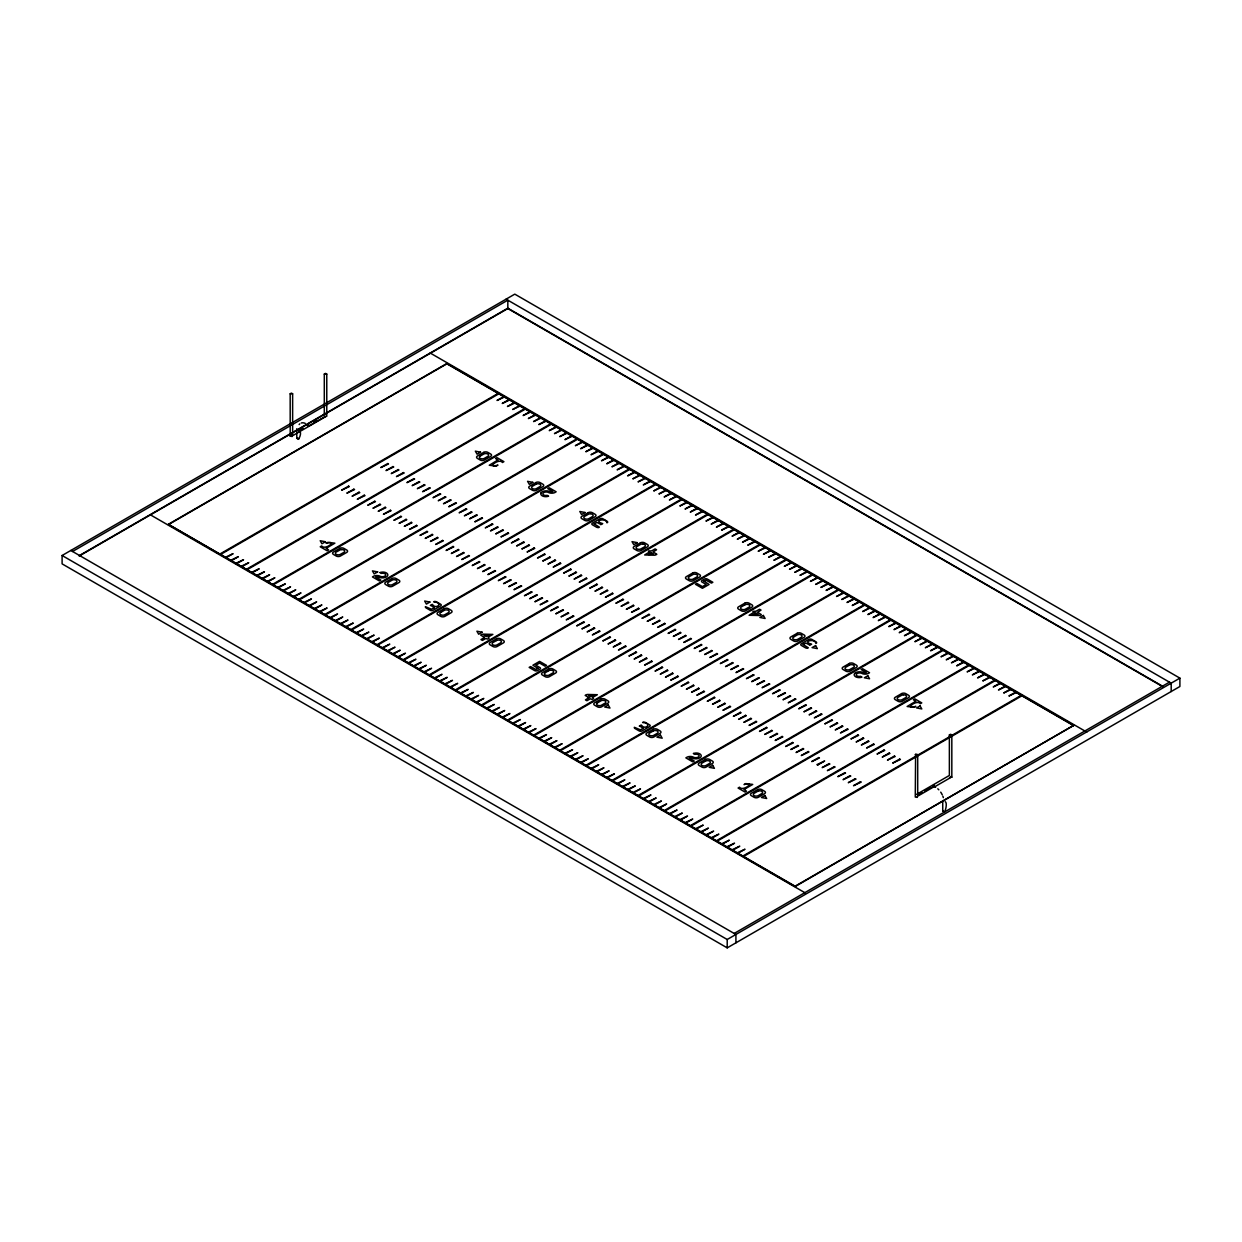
<?xml version="1.0" encoding="UTF-8"?>
<svg xmlns="http://www.w3.org/2000/svg" width="1242" height="1242" viewBox="0 0 1242 1242"><rect width="100%" height="100%" fill="white"/><g stroke="black" fill="none" stroke-linecap="round" stroke-linejoin="round"><path stroke-width="1.5" d="M291.73 435.321L292.274 436.501L290.209 436.19L290.178 393.792L291.404 393.077L292.631 393.792L292.631 434.281M292.631 393.792L290.178 393.792M290.178 436.004L291.404 435.29M299.26 430.695C302.955 432.527 297.381 443.239 297.412 437.774M324.302 414.58L324.302 374.075L325.528 373.376L326.77 374.075L326.77 416.303L324.473 416.66M326.77 374.075L324.302 374.075M933.751 786.869L917.341 796.386L917.341 797.38L915.276 797.069L915.602 754.158L917.698 754.655L917.698 795.159M917.698 754.655L915.23 754.655M916.472 794.461L949.369 775.458L949.369 734.953L950.596 734.255L951.822 734.953L951.822 777.182L949.525 777.539M951.822 734.953L949.369 734.953M945.209 801.664C948.096 802.875 944.215 816.91 943.361 810.7M540.953 493.074L540.829 493.447A4.984 2.872 0 0 0 543.158 496.241A4.984 2.872 0 0 0 548.56 496.163L547.132 495.341A3.058 1.77 0 0 1 543.685 494.984A2.872 1.661 0 0 1 543.685 492.639A3.478 2.003 0 0 1 548.126 492.298A4.968 2.872 0 0 0 554.708 492.639L556.152 491.801L549.197 487.78L547.738 488.618L552.861 491.63L551.681 492.049A2.748 1.584 0 0 1 550.144 491.723A5.698 3.291 0 0 0 542.226 491.801A4.984 2.872 0 0 0 540.938 493.043M309.087 425.509L307.628 425.897L308.466 424.143M62.1 555.5L514.793 294.137L1179.9 678.132L1179.9 686.5L727.207 947.863L62.1 563.868L62.1 555.5L727.207 939.495L1179.9 678.132M72.548 551.479L507.823 300.16L507.823 308.544L1162.791 686.686M79.146 555.702L507.823 308.202L1162.729 686.314M79.271 555.966L507.823 308.544M324.659 414.797L325.528 414.285M298.406 430.958L303.001 428.304M313.931 421.985L317.005 420.215M308.466 426.146L324.659 416.8M292.631 435.709L325.528 416.722M168.307 524.326L446.887 363.487L1073.693 725.375L795.113 886.555L168.307 524.326L795.113 886.214L1073.693 725.375M168.307 524.667L446.887 363.828L1073.693 725.716M219.818 554.072L498.399 393.233M220.548 554.491L499.129 393.652M225.407 557.27L233.092 553.668L226.122 557.689M503.988 396.446L497.017 400.467L504.702 396.866M230.624 560.297L238.309 556.695L231.354 560.716M509.204 399.458L502.234 403.479L509.934 399.877M235.856 563.309L243.541 559.707L236.57 563.728M514.436 402.47L507.466 406.491L515.151 402.889M241.072 566.321L248.757 562.719L241.802 566.74M519.653 405.482L512.682 409.503L520.382 405.901M246.289 569.364L524.869 408.525M247.018 569.783L525.599 408.944M251.521 572.36L259.205 568.758L252.25 572.779M530.101 411.521L523.13 415.542L530.831 411.94M256.737 575.372L264.437 571.77L257.467 575.791M535.318 414.533L528.362 418.554L536.047 414.952M261.969 578.384L269.654 574.782L262.699 578.803M424.329 484.644L417.359 488.665L425.059 485.063L424.252 484.597M540.549 417.545L533.579 421.566L541.264 417.964M267.185 581.396L274.886 577.794L267.915 581.815M545.766 420.572L538.811 424.593L546.496 420.991M272.417 584.439L550.998 423.6M273.131 584.858L551.712 424.019M277.634 587.435L285.334 583.833L278.363 587.854M556.214 426.596L549.259 430.617L556.944 427.015M282.865 590.447L290.55 586.845L283.58 590.866M561.446 429.608L554.475 433.629L562.16 430.027M288.082 593.459L295.767 589.857L288.812 593.878M566.663 432.635L559.692 436.656L567.392 433.054M293.314 596.486L300.999 592.884L294.028 596.905M571.879 435.647L564.924 439.668L572.609 436.066M298.53 599.513L577.111 438.674M299.26 599.933L577.841 439.094M303.747 602.51L311.447 598.908L304.476 602.929M582.327 441.671L575.372 445.692L583.057 442.09M308.979 605.522L316.663 601.92L309.708 605.941M587.559 444.698L580.588 448.719L588.289 445.117M314.195 608.549L321.895 604.947L314.925 608.968M592.776 447.71L585.82 451.731L593.505 448.129M319.427 611.561L327.112 607.959L320.141 611.98M598.007 450.722L591.037 454.743L598.722 451.141M324.643 614.588L603.224 453.749M325.373 615.007L603.954 454.168M329.875 617.585L337.56 613.983L330.589 618.004M608.456 456.761L601.485 460.782L609.17 457.18M335.092 620.612L342.776 617.01L335.821 621.031M613.672 459.773L606.701 463.794L614.402 460.192M340.324 623.624L348.008 620.022L341.038 624.043M618.889 462.785L611.933 466.806L619.618 463.204M345.54 626.636L353.225 623.034L346.27 627.055M624.121 465.797L617.15 469.818L624.85 466.216M350.756 629.663L629.337 468.839M351.486 630.082L630.067 469.259M355.988 632.675L363.673 629.073L356.718 633.094M634.569 471.836L627.598 475.857L635.299 472.255M361.205 635.687L368.905 632.085L361.934 636.106M639.785 474.848L632.83 478.869L640.515 475.267M366.437 638.698L374.121 635.097L367.166 639.118M645.017 477.86L638.046 481.88L645.731 478.279M371.653 641.71L379.353 638.109L372.383 642.13M650.234 480.887L643.278 484.908L650.963 481.306M376.885 644.753L655.466 483.914M377.599 645.172L656.18 484.333M382.101 647.75L389.786 644.148L382.831 648.169M660.682 486.911L653.711 490.932L661.412 487.33M387.333 650.761L395.018 647.16L388.047 651.181M665.914 489.922L658.943 493.943L666.628 490.342M392.55 653.773L400.235 650.171L393.279 654.192M671.13 492.95L664.159 496.971L671.86 493.369M397.766 656.801L405.466 653.199L398.496 657.22M676.347 495.962L669.391 499.983L677.076 496.381M402.998 659.828L681.579 498.989M403.728 660.247L682.308 499.408M408.214 662.824L415.915 659.223L408.944 663.244M686.795 501.985L679.84 506.006L687.525 502.405M413.446 665.836L421.131 662.234L414.176 666.255M692.027 505.013L685.056 509.034L692.741 505.416M418.663 668.864L426.363 665.262L419.392 669.283M697.243 508.025L690.288 512.046L697.973 508.444M423.895 671.875L431.579 668.274L424.609 672.295M702.475 511.036L695.504 515.057L703.189 511.456M429.111 674.903L707.692 514.064M429.841 675.322L708.421 514.483M434.343 677.899L442.028 674.297L435.057 678.318M712.924 517.076L705.953 521.081L713.638 517.479M439.559 680.927L447.244 677.325L440.289 681.346M718.14 520.087L711.169 524.108L718.87 520.507M444.791 683.938L452.476 680.337L445.505 684.358M723.356 523.099L716.401 527.12L724.086 523.519M450.008 686.95L457.693 683.348L450.737 687.369M728.588 526.111L721.618 530.132L729.318 526.53M455.224 689.978L733.805 529.154M455.954 690.397L734.534 529.573M460.456 692.989L468.141 689.388L461.186 693.409M739.037 532.15L732.066 536.171L739.766 532.57M465.672 696.001L473.373 692.399L466.402 696.42M744.253 535.162L737.298 539.183L744.983 535.581M470.904 699.013L478.589 695.411L471.634 699.432M749.485 538.174L742.514 542.195L750.199 538.593M476.121 702.025L483.821 698.423L476.85 702.444M754.701 541.186L747.746 545.207L755.431 541.605M481.353 705.068L759.933 544.229M482.067 705.487L760.647 544.648M486.569 708.064L494.254 704.462L487.299 708.483M765.15 547.225L758.179 551.246L765.879 547.644M491.801 711.076L499.486 707.474L492.515 711.495M770.366 550.237L763.411 554.258L771.096 550.656M497.017 714.088L504.702 710.486L497.747 714.507M775.598 553.249L768.627 557.27L776.328 553.668M502.234 717.115L509.934 713.513L502.963 717.534M780.814 556.276L773.859 560.297L781.544 556.695M507.466 720.143L786.046 559.304M508.195 720.562L786.776 559.723M512.682 723.139L520.382 719.537L513.412 723.558M791.263 562.3L784.307 566.321L791.992 562.719M517.914 726.151L525.599 722.549L518.644 726.57M796.495 565.312L789.524 569.333L797.209 565.731M523.13 729.178L530.831 725.576L523.86 729.597M801.711 568.339L794.756 572.36L802.441 568.758M528.362 732.19L536.047 728.588L529.076 732.609M806.943 571.351L799.972 575.372L807.657 571.77M533.579 735.217L812.159 574.378M534.308 735.637L812.889 574.798M538.811 738.214L546.496 734.612L539.525 738.633M817.391 577.375L810.421 581.396L818.105 577.794M544.027 741.241L551.712 737.624L544.757 741.645M822.608 580.402L815.637 584.423L823.337 580.821M549.259 744.253L556.944 740.651L549.973 744.672M827.824 583.414L820.869 587.435L828.554 583.833M554.475 747.265L562.16 743.663L555.205 747.684M833.056 586.426L826.085 590.447L833.786 586.845M559.692 750.292L838.272 589.469M560.421 750.711L839.002 589.872M564.924 753.304L572.609 749.687L565.653 753.708M843.504 592.465L836.534 596.486L844.234 592.884M570.14 756.316L577.841 752.714L570.87 756.735M848.721 595.477L841.766 599.498L849.45 595.896M575.372 759.328L583.057 755.726L576.086 759.747M853.953 598.489L846.982 602.51L854.667 598.908M580.588 762.34L588.289 758.738L581.318 762.759M859.169 601.501L852.214 605.522L859.899 601.92M585.82 765.383L864.401 604.543M586.534 765.802L865.115 604.963M591.037 768.379L598.722 764.777L591.766 768.798M869.617 607.54L862.647 611.561L870.347 607.959M596.269 771.391L603.954 767.789L596.983 771.81M874.834 610.552L867.879 614.573L875.563 610.971M601.485 774.403L609.17 770.801L602.215 774.822M880.066 613.564L873.095 617.585L880.795 613.983M606.701 777.414L614.402 773.813L607.431 777.834M885.282 616.591L878.327 620.612L886.012 617.01M611.933 780.457L890.514 619.618M612.663 780.876L891.244 620.037M617.15 783.454L624.85 779.852L617.879 783.873M895.73 622.615L888.775 626.636L896.46 623.034M622.382 786.465L630.067 782.864L623.111 786.885M900.962 625.626L893.992 629.647L901.676 626.046M627.598 789.477L635.299 785.875L628.328 789.896M906.179 628.654L899.224 632.675L906.908 629.073M632.83 792.505L640.515 788.903L633.544 792.924M911.411 631.666L904.44 635.687L912.125 632.085M638.046 795.532L916.627 634.693M638.776 795.951L917.357 635.112M643.278 798.528L650.963 794.927L643.993 798.948M921.859 637.689L914.888 641.71L922.573 638.109M648.495 801.54L656.18 797.938L649.224 801.959M927.075 640.717L920.105 644.738L927.805 641.136M653.711 804.568L661.412 800.966L654.441 804.987M932.292 643.729L925.337 647.75L933.021 644.148M658.943 807.579L666.628 803.978L659.673 807.999M937.524 646.74L930.553 650.761L938.253 647.16M664.159 810.607L942.74 649.768M664.889 811.026L943.47 650.187M669.391 813.603L677.076 810.001L670.121 814.022M947.972 652.78L941.001 656.801L948.686 653.199M674.608 816.631L682.308 813.029L675.337 817.05M953.188 655.792L946.233 659.812L953.918 656.211M679.84 819.642L687.525 816.041L680.554 820.062M958.42 658.803L951.45 662.824L959.134 659.223M685.056 822.654L692.741 819.052L685.786 823.073M963.637 661.815L956.666 665.836L964.366 662.234M690.288 825.697L968.869 664.858M691.002 826.101L969.583 665.277M695.504 828.693L703.189 825.092L696.234 829.113M974.085 667.854L967.114 671.875L974.815 668.274M700.736 831.705L708.421 828.103L701.451 832.124M979.301 670.866L972.346 674.887L980.031 671.285M817.671 765.025L824.641 761.004L816.941 764.606L817.748 765.072M705.953 834.717L713.638 831.115L706.682 835.136M984.533 673.878L977.563 677.899L985.263 674.297M711.169 837.729L718.87 834.127L711.899 838.148M989.75 676.906L982.795 680.927L990.479 677.325M716.401 840.772L994.982 679.933M717.131 841.191L995.711 680.352M721.618 843.768L729.318 840.166L722.347 844.187M1000.198 682.929L993.243 686.95L1000.928 683.348M726.849 846.78L734.534 843.178L727.564 847.199M1005.43 685.941L998.459 689.962L1006.144 686.36M732.066 849.792L739.766 846.19L732.796 850.211M1010.646 688.968L1003.691 692.989L1011.376 689.388M737.298 852.819L744.983 849.217L738.012 853.238M1015.878 691.98L1008.908 696.001L1016.593 692.399M742.871 856.048L1021.452 695.225M743.601 856.468L1022.182 695.644M918.878 794.492L921.937 792.722M924.995 790.952L931.127 787.412M934.76 786.729L950.596 777.601M734.177 933.456L1169.452 682.153M480.266 456.047L483.775 454.029A2.903 1.677 0 0 1 485.42 453.563L486.165 453.563A2.903 1.677 0 0 1 487.811 454.029A2.903 1.677 0 0 1 487.827 456.357L484.318 458.376A2.903 1.677 0 0 1 482.672 458.841L481.927 458.841A2.903 1.677 0 0 1 479.552 457.724A2.903 1.677 0 0 1 480.204 456.016M440.77 612.368L444.279 610.365A2.903 1.677 0 0 1 445.925 609.9L446.67 609.9A2.903 1.677 0 0 1 448.315 610.35A2.903 1.677 0 0 1 448.331 612.694L444.822 614.697A2.903 1.677 0 0 1 443.177 615.163L442.431 615.163A2.903 1.677 0 0 1 440.056 614.06A2.903 1.677 0 0 1 440.708 612.337M689.201 576.661L692.71 574.658A2.903 1.677 0 0 1 694.294 574.161L695.101 574.192A2.903 1.677 0 0 1 697.414 575.263A2.903 1.677 0 0 1 696.762 576.987L693.253 579.005A2.903 1.677 0 0 1 691.608 579.455L690.862 579.471A2.903 1.677 0 0 1 688.487 578.353A2.903 1.677 0 0 1 689.139 576.63M545.238 672.683L548.747 670.68M744.936 604.807L741.427 606.826A2.903 1.677 0 0 0 741.443 609.17A2.903 1.677 0 0 0 743.089 609.62L743.849 609.62A2.903 1.677 0 0 0 745.495 609.154L749.004 607.152A2.903 1.677 0 0 0 749.656 605.428A2.903 1.677 0 0 0 747.28 604.326L746.582 604.357A2.903 1.677 0 0 0 744.889 604.776M597.464 702.848L600.973 700.83A2.903 1.677 0 0 1 602.572 700.333L603.364 700.364A2.903 1.677 0 0 1 605.692 701.435A2.903 1.677 0 0 1 605.04 703.158L601.532 705.177A2.903 1.677 0 0 1 599.886 705.642L599.141 705.642A2.903 1.677 0 0 1 596.765 704.524A2.903 1.677 0 0 1 597.418 702.817M793.669 636.975L797.178 634.972A2.903 1.677 0 0 1 798.761 634.476M757.682 791.294L754.173 793.312A2.903 1.677 0 0 0 754.189 795.656A2.903 1.677 0 0 0 755.835 796.106L756.58 796.106A2.903 1.677 0 0 0 758.225 795.641L761.734 793.638A2.903 1.677 0 0 0 762.386 791.915A2.903 1.677 0 0 0 760.026 790.812M933.534 785.022L934.403 785.518M933.534 787.024L932.695 786.776M341.457 549.585L342.202 549.585A2.903 1.677 0 0 1 344.515 550.656A2.903 1.677 0 0 1 343.863 552.38L340.355 554.382A2.903 1.677 0 0 1 338.709 554.848L337.964 554.848A2.903 1.677 0 0 1 335.588 553.746A2.903 1.677 0 0 1 336.24 552.022L339.811 550.051A2.903 1.677 0 0 1 341.395 549.554M903.291 694.821L904.036 694.821A2.903 1.677 0 0 1 906.349 695.893A2.903 1.677 0 0 1 905.697 697.616L902.189 699.634A2.903 1.677 0 0 1 900.543 700.084L899.798 700.084A2.903 1.677 0 0 1 897.423 698.982A2.903 1.677 0 0 1 898.075 697.259L901.645 695.287A2.903 1.677 0 0 1 903.229 694.79M642.859 544.043L642.114 544.043A2.903 1.677 0 0 0 640.422 544.477L636.96 546.511A2.903 1.677 0 0 0 636.261 548.203A2.903 1.677 0 0 0 638.621 549.306L639.382 549.306A2.903 1.677 0 0 0 641.027 548.84L644.536 546.837A2.903 1.677 0 0 0 645.188 545.114A2.903 1.677 0 0 0 642.813 544.012M950.596 776.467L951.822 777.182M506.084 299.167L1171.19 683.162L1171.19 691.53M430.198 353.023L1086.797 732.097M934.403 786.528L935.63 787.242M298.018 438.379L298.887 438.892M380.021 572.546L381.48 573.385A3.058 1.77 0 0 1 384.911 573.742A2.872 1.661 0 0 1 384.911 576.086A3.478 2.003 0 0 1 380.471 576.443A4.968 2.872 0 0 0 373.889 576.086L372.445 576.925L379.4 580.945L380.859 580.107L375.736 577.095L376.916 576.692A2.748 1.584 0 0 1 378.453 577.002A5.698 3.291 0 0 0 386.371 576.925A4.921 2.841 0 0 0 387.644 575.651L387.768 575.294A4.921 2.841 0 0 0 385.455 572.484A4.921 2.841 0 0 0 380.114 572.562M693.424 753.49L694.868 754.329A3.058 1.77 0 0 1 698.315 754.686A2.872 1.661 0 0 1 698.315 757.03A3.478 2.003 0 0 1 693.874 757.372A4.968 2.872 0 0 0 687.292 757.03L685.848 757.868L692.803 761.889L694.262 761.051L689.139 758.039L690.319 757.636A2.748 1.584 0 0 1 691.856 757.946A5.698 3.291 0 0 0 699.774 757.868A4.921 2.841 0 0 0 701.047 756.595L701.171 756.238A4.921 2.841 0 0 0 698.842 753.428A4.921 2.841 0 0 0 693.517 753.506M150.173 514.7L805.08 892.812M70.81 550.47L735.916 934.465L735.916 942.833M942.74 801.711L942.74 811.321M727.207 939.495L727.207 947.863M296.791 428.723L296.791 438.379M291.404 434.001L291.404 436.004M299.136 424.578A11.799 6.815 60 0 1 299.741 423.879M301.294 422.994A11.799 6.815 60 0 1 305.284 423.382M937.788 788.81A11.799 6.815 60 0 1 938.828 789.819M940.706 792.163A11.799 6.815 60 0 1 942.259 794.833M942.864 796.231A11.799 6.815 60 0 1 943.346 797.643M757.62 791.278A2.903 1.677 0 0 1 759.266 790.812M394.382 579.703A2.903 1.677 0 0 1 396.757 580.821A2.903 1.677 0 0 1 396.105 582.529L392.596 584.547A2.903 1.677 0 0 1 390.951 585.013L390.205 585.013A2.903 1.677 0 0 1 387.83 583.895A2.903 1.677 0 0 1 388.482 582.188L392.037 580.2A2.903 1.677 0 0 1 393.636 579.703M545.176 672.652A2.903 1.677 0 0 0 544.524 674.375A2.903 1.677 0 0 0 546.899 675.477L547.644 675.477A2.903 1.677 0 0 0 549.29 675.011L552.799 673.009A2.903 1.677 0 0 0 553.451 671.285A2.903 1.677 0 0 0 551.091 670.183M548.685 670.649A2.903 1.677 0 0 1 550.33 670.183M855.629 672.698A4.984 2.872 0 0 0 854.341 673.987L854.232 674.39A4.984 2.872 0 0 0 856.561 677.185A4.984 2.872 0 0 0 861.964 677.107L860.52 676.285A3.058 1.77 0 0 1 857.089 675.927A2.872 1.661 0 0 1 857.089 673.583A3.478 2.003 0 0 1 861.529 673.242A4.968 2.872 0 0 0 868.111 673.583L869.555 672.745L862.6 668.724L861.141 669.562L866.264 672.574L865.084 672.978A2.748 1.584 0 0 1 863.547 672.667A5.698 3.291 0 0 0 855.629 672.745M799.506 634.476A2.903 1.677 0 0 1 801.882 635.578A2.903 1.677 0 0 1 801.23 637.301L797.721 639.32A2.903 1.677 0 0 1 796.075 639.77L795.33 639.785A2.903 1.677 0 0 1 792.955 638.667A2.903 1.677 0 0 1 793.607 636.944M590.587 513.846A2.903 1.677 0 0 1 592.946 514.949A2.903 1.677 0 0 1 592.294 516.672L588.786 518.69A2.903 1.677 0 0 1 587.14 519.156L586.395 519.156A2.903 1.677 0 0 1 584.019 518.038A2.903 1.677 0 0 1 584.672 516.33L588.242 514.343A2.903 1.677 0 0 1 589.826 513.846M326.335 548.281L328.618 549.958L327.174 550.796L320.203 546.775L321.662 545.937C325.125 550.796 338.709 539.665 326.149 543.344L327.904 542.335L334.859 543.173L326.367 548.203M434.343 607.68L431.424 609.217L425.401 606.67A2.562 1.475 0 0 0 426.13 607.928L430.182 610.272A2.049 1.18 0 0 0 433.085 610.272L440.631 605.91A2.049 1.18 0 0 0 440.631 604.233L436.579 601.889A2.562 1.475 0 0 0 434.389 601.47L433.675 601.889C444.294 602.618 436.144 609.698 432.79 604.901A1.646 0.947 0 0 1 432.325 604.342L430.369 605.475A1.646 0.947 0 0 1 431.347 605.739L434.343 607.68M497.794 460.052L489.27 465.253L496.241 466.092L497.98 465.082C485.606 468.762 498.927 457.63 502.467 462.49L503.926 461.651L496.955 457.63L495.511 458.469L497.794 460.052M484.396 637.41L480.685 635.066L481.399 634.646A3.027 1.754 0 0 1 483.169 634.15L492.872 634.398L488.153 637.115L489.1 638.248L487.64 639.087L485.777 638.512L482.424 640.422L480.964 639.583L484.333 637.596M538.003 668.398L535.97 669.5L530.598 666.566L529.139 667.404L534.65 670.587A2.049 1.18 0 0 0 537.553 670.587L539.882 669.236A2.049 1.18 0 0 0 539.882 667.559L535.814 665.215L539.587 663.042L545.098 666.224L546.558 665.386L539.587 661.365L532.911 665.215L538.003 668.398M594.235 523.907L599.389 527.151L598.675 527.571A2.562 1.475 0 0 1 596.486 527.151L592.434 524.807A2.049 1.18 0 0 1 592.434 523.13L599.979 518.783A2.049 1.18 0 0 1 602.882 518.783L606.934 521.128A2.562 1.475 0 0 1 607.664 522.385L606.934 522.804C606.453 517.464 593.039 520.662 601.718 523.301A1.646 0.947 0 0 0 602.696 523.565L600.74 524.698A1.646 0.947 0 0 0 600.274 524.14L596.936 522.416L594.235 523.907M588.863 697.725L585.432 699.898L586.892 700.736L590.354 698.796L592.108 699.401L593.567 698.563L592.558 697.492L597.34 694.713L587.637 694.464A3.027 1.754 0 0 0 585.867 694.961L585.153 695.38L588.863 697.725M649.55 551.945L644.66 554.972L654.363 555.205A3.027 1.754 0 0 0 656.133 554.708L656.847 554.289L653.137 551.945L656.568 549.771L655.108 548.933L651.755 550.858L648.433 551.106L649.55 551.945M643.278 728.293L640.468 729.846L634.336 727.3A2.562 1.475 0 0 0 635.066 728.557L639.118 730.901A2.049 1.18 0 0 0 642.021 730.901L649.566 726.539A2.049 1.18 0 0 0 649.566 724.862L645.514 722.518A2.562 1.475 0 0 0 643.325 722.099L642.611 722.518C653.059 723.263 645.203 730.343 641.726 725.53A1.646 0.947 0 0 1 641.26 724.971L639.304 726.104A1.646 0.947 0 0 1 640.282 726.368L643.278 728.293M704.012 581.194L709.089 584.454L702.413 588.304L695.442 584.283L696.902 583.445L702.413 586.628L706.186 584.454L702.118 582.11A2.049 1.18 0 0 1 702.118 580.433L704.447 579.098A2.049 1.18 0 0 1 707.35 579.098L712.861 582.281L711.402 583.103L706.03 580.185L704.012 581.194M754.018 612.259L749.128 615.271L758.831 615.52A3.027 1.754 0 0 0 760.601 615.023L761.315 614.604L757.604 612.322L761.035 610.086L759.576 609.248L756.114 611.188L752.9 611.421L754.018 612.259M744.206 789.539L746.489 791.216L745.045 792.054L738.074 788.033L739.533 787.195C743.011 792.039 756.518 780.939 744.02 784.587L745.759 783.593L752.73 784.432L744.284 789.369M803.17 644.536L808.325 647.781L807.611 648.2A2.562 1.475 0 0 1 805.421 647.781L801.369 645.436A2.049 1.18 0 0 1 801.369 643.76L808.915 639.397A2.049 1.18 0 0 1 811.818 639.397L815.87 641.757A2.562 1.475 0 0 1 816.599 642.999L815.87 643.418C815.249 638.046 802.006 641.338 810.653 643.93A1.646 0.947 0 0 0 811.631 644.194L809.675 645.328A1.646 0.947 0 0 0 809.21 644.769L805.98 643.045L803.232 644.412M915.664 701.311L907.141 706.496L914.096 707.335L915.851 706.341C903.4 710.02 916.829 698.873 920.338 703.733L921.797 702.894L914.826 698.873L913.382 699.712L915.664 701.311M348.583 486.15L341.628 490.171L349.312 486.569L348.583 486.15M387.768 463.545L380.797 467.566L388.482 463.965L387.768 463.545M353.815 489.177L346.844 493.198L354.529 489.596L353.815 489.177M392.984 466.557L386.014 470.578L393.714 466.976L392.984 466.557M359.031 492.189L352.076 496.21L359.761 492.608L359.031 492.189M398.216 469.569L391.246 473.59L398.93 469.988L398.216 469.569M364.263 495.201L357.292 499.222L364.977 495.62L364.263 495.201M403.433 472.581L396.462 476.602L404.162 473L403.433 472.581M374.711 501.24L367.741 505.261L375.426 501.659L374.711 501.24M413.881 478.62L406.91 482.641L414.611 479.039L413.881 478.62M379.928 504.252L372.957 508.273L380.657 504.671L379.928 504.252M419.097 481.632L412.142 485.653L419.827 482.051L419.097 481.632M325.435 541.745L321.942 543.763L320.203 540.736L325.435 541.745M385.144 507.264L378.189 511.285L385.874 507.683L385.144 507.264M480.561 452.181L477.083 454.184L475.344 451.172L480.561 452.181M483.759 452.352L477.378 456.031A2.919 1.692 0 0 0 477.378 458.376L480.281 460.052A2.919 1.692 0 0 0 484.333 460.052L490.714 456.373A2.919 1.692 0 0 0 490.714 454.029L487.811 452.352A2.919 1.692 0 0 0 483.759 452.352M390.376 510.276L383.405 514.297L391.106 510.695L390.376 510.276M429.546 487.671L422.59 491.692L430.275 488.09L429.546 487.671M339.796 548.359L333.415 552.053A2.919 1.692 0 0 0 333.415 554.398L336.318 556.074A2.919 1.692 0 0 0 340.37 556.074L346.766 552.38A2.919 1.692 0 0 0 346.766 550.035L343.863 548.359A2.919 1.692 0 0 0 339.796 548.359M400.824 516.315L393.854 520.336L401.539 516.734L400.824 516.315M439.994 493.695L433.039 497.716L440.724 494.114L439.994 493.695M406.041 519.327L399.086 523.348L406.771 519.746L406.041 519.327M445.226 496.707L438.255 500.728L445.94 497.126L445.226 496.707M411.273 522.339L404.302 526.36L411.987 522.758L411.273 522.339M450.442 499.734L443.472 503.755L451.172 500.153L450.442 499.734M416.489 525.366L409.534 529.387L417.219 525.785L416.489 525.366M455.659 502.746L448.704 506.767L456.388 503.165L455.659 502.746M426.938 531.39L419.967 535.411L427.667 531.809L426.938 531.39M466.107 508.77L459.152 512.791L466.837 509.189L466.107 508.77M432.154 534.402L425.199 538.423L432.884 534.821L432.154 534.402M471.339 511.797L464.368 515.818L472.069 512.216L471.339 511.797M377.661 571.91L374.184 573.913L372.445 570.901L377.661 571.91M437.386 537.429L430.415 541.45L438.115 537.848L437.386 537.429M476.555 514.809L469.6 518.83L477.285 515.228L476.555 514.809M532.802 482.346L529.325 484.349L527.586 481.337L532.802 482.346M535.939 482.548L529.558 486.227A2.919 1.692 0 0 0 529.558 488.572L532.461 490.248A2.919 1.692 0 0 0 536.513 490.248L542.909 486.569A2.919 1.692 0 0 0 542.909 484.225L540.006 482.548A2.919 1.692 0 0 0 535.939 482.548M442.602 540.441L435.647 544.462L443.332 540.86L442.602 540.441M481.787 517.821L474.817 521.842L482.501 518.24L481.787 517.821M392.022 578.524L385.641 582.203A2.919 1.692 0 0 0 385.641 584.547L388.544 586.224A2.919 1.692 0 0 0 392.612 586.224L398.993 582.545A2.919 1.692 0 0 0 398.993 580.2L396.089 578.524A2.919 1.692 0 0 0 392.022 578.524M453.051 546.464L446.095 550.485L453.78 546.884L453.051 546.464M492.236 523.86L485.265 527.881L492.95 524.279L492.236 523.86M458.282 549.492L451.312 553.513L458.997 549.911L458.282 549.492M497.452 526.872L490.481 530.893L498.182 527.291L497.452 526.872M463.499 552.504L456.544 556.525L464.229 552.923L463.499 552.504M502.684 529.884L495.713 533.905L503.398 530.303L502.684 529.884M468.731 555.516L461.76 559.537L469.445 555.935L468.731 555.516M507.9 532.896L500.93 536.917L508.63 533.315L507.9 532.896M479.164 561.555L472.208 565.576L479.893 561.974L479.164 561.555M518.349 538.935L511.378 542.956L519.078 539.354L518.349 538.935M484.396 564.567L477.425 568.588L485.125 564.986L484.396 564.567M523.565 541.947L516.61 545.968L524.295 542.366L523.565 541.947M429.903 602.06L426.41 604.078L424.671 601.05L429.903 602.06M489.612 567.578L482.657 571.599L490.342 567.998L489.612 567.578M528.797 544.959L521.826 548.98L529.511 545.378L528.797 544.959M585.029 512.496L581.551 514.498L579.812 511.487L585.029 512.496M588.227 512.667L581.846 516.346A2.919 1.692 0 0 0 581.846 518.69L584.734 520.367A2.919 1.692 0 0 0 588.801 520.367L595.182 516.688A2.919 1.692 0 0 0 595.182 514.343L592.279 512.667A2.919 1.692 0 0 0 588.227 512.667M494.844 570.59L487.873 574.611L495.574 571.01L494.844 570.59M534.013 547.986L527.058 552.007L534.743 548.405L534.013 547.986M444.263 608.673L437.883 612.368A2.919 1.692 0 0 0 437.883 614.712L440.786 616.389A2.919 1.692 0 0 0 444.838 616.389L451.219 612.694A2.919 1.692 0 0 0 451.219 610.35L448.331 608.673A2.919 1.692 0 0 0 444.263 608.673M505.292 576.63L498.321 580.651L506.006 577.049L505.292 576.63M544.462 554.01L537.491 558.031L545.191 554.429L544.462 554.01M510.509 579.641L503.553 583.662L511.238 580.061L510.509 579.641M549.694 557.021L542.723 561.042L550.408 557.441L549.694 557.021M515.74 582.653L508.77 586.674L516.455 583.072L515.74 582.653M554.91 560.049L547.939 564.07L555.64 560.452L554.91 560.049M520.957 585.681L513.986 589.702L521.687 586.1L520.957 585.681M560.126 563.061L553.171 567.082L560.856 563.48L560.126 563.061M531.405 591.704L524.435 595.725L532.135 592.123L531.405 591.704M570.575 569.084L563.62 573.105L571.304 569.504L570.575 569.084M536.622 594.716L529.666 598.737L537.351 595.135L536.622 594.716M575.807 572.112L568.836 576.133L576.536 572.515L575.807 572.112M482.129 632.209L478.651 634.227L476.912 631.215L482.129 632.209M541.854 597.744L534.883 601.765L542.583 598.163L541.854 597.744M581.023 575.124L574.068 579.145L581.753 575.543L581.023 575.124M637.27 542.645L633.777 544.664L632.038 541.652L637.27 542.645M640.453 542.816L634.072 546.511A2.919 1.692 0 0 0 634.072 548.855L636.975 550.532A2.919 1.692 0 0 0 641.043 550.532L647.424 546.837A2.919 1.692 0 0 0 647.424 544.493L644.52 542.816A2.919 1.692 0 0 0 640.453 542.816M547.07 600.755L540.115 604.776L547.8 601.175L547.07 600.755M586.255 578.135L579.284 582.156L586.969 578.555L586.255 578.135M489.053 634.926L486.196 636.572L483.976 635.283L489.053 634.926M496.49 638.838L490.109 642.518A2.919 1.692 0 0 0 490.109 644.862L493.012 646.539A2.919 1.692 0 0 0 497.079 646.539L503.46 642.859A2.919 1.692 0 0 0 503.46 640.515L500.557 638.838A2.919 1.692 0 0 0 496.49 638.838M557.518 606.779L550.563 610.8L558.248 607.198L557.518 606.779M596.703 584.159L589.733 588.18L597.418 584.578L596.703 584.159M651.336 552.783L648.479 554.444L653.556 554.072L651.336 552.783M562.75 609.806L555.779 613.827L563.464 610.226L562.75 609.806M601.92 587.187L594.949 591.208L602.649 587.606L601.92 587.187M567.967 612.818L561.011 616.839L568.696 613.237L567.967 612.818M607.136 590.198L600.181 594.219L607.866 590.618L607.136 590.198M573.199 615.83L566.228 619.851L573.913 616.249L573.199 615.83M612.368 593.21L605.397 597.231L613.098 593.629L612.368 593.21M583.631 621.869L576.676 625.89L584.361 622.289L583.631 621.869M622.816 599.249L615.846 603.27L623.546 599.669L622.816 599.249M588.863 624.881L581.893 628.902L589.593 625.3L588.863 624.881M628.033 602.261L621.078 606.282L628.763 602.68L628.033 602.261M594.08 627.893L587.124 631.914L594.809 628.312L594.08 627.893M633.265 605.273L626.294 609.294L633.979 605.692L633.265 605.273M692.694 572.981L686.314 576.661A2.919 1.692 0 0 0 686.314 579.005L689.201 580.682A2.919 1.692 0 0 0 693.269 580.682L699.65 577.002A2.919 1.692 0 0 0 699.65 574.658L696.746 572.981A2.919 1.692 0 0 0 692.694 572.981M599.312 630.905L592.341 634.926L600.041 631.324L599.312 630.905M638.481 608.285L631.526 612.306L639.211 608.704L638.481 608.285M548.731 668.988L542.35 672.683A2.919 1.692 0 0 0 542.35 675.027L545.254 676.704A2.919 1.692 0 0 0 549.306 676.704L555.686 673.009A2.919 1.692 0 0 0 555.686 670.664L552.799 668.988A2.919 1.692 0 0 0 548.731 668.988M609.76 636.944L602.789 640.965L610.474 637.363L609.76 636.944M648.929 614.324L641.959 618.345L649.659 614.743L648.929 614.324M614.976 639.956L608.021 643.977L615.706 640.375L614.976 639.956M654.161 617.336L647.191 621.357L654.876 617.755L654.161 617.336M620.208 642.968L613.237 646.989L620.922 643.387L620.208 642.968M659.378 620.348L652.407 624.369L660.107 620.767L659.378 620.348M625.425 645.995L618.454 650.016L626.154 646.414L625.425 645.995M664.594 623.375L657.639 627.396L665.324 623.794L664.594 623.375M635.873 652.019L628.902 656.04L636.603 652.438L635.873 652.019M675.043 629.399L668.087 633.42L675.772 629.818L675.043 629.399M641.089 655.031L634.134 659.052L641.819 655.45L641.089 655.031M680.274 632.411L673.304 636.432L680.989 632.83L680.274 632.411M646.321 658.058L639.351 662.079L647.051 658.477L646.321 658.058M685.491 635.438L678.536 639.459L686.221 635.857L685.491 635.438M744.921 603.131L738.54 606.81A2.919 1.692 0 0 0 738.54 609.17L741.443 610.831A2.919 1.692 0 0 0 745.51 610.831L751.891 607.152A2.919 1.692 0 0 0 751.891 604.807L748.988 603.131A2.919 1.692 0 0 0 744.921 603.131M651.538 661.07L644.582 665.091L652.267 661.489L651.538 661.07M690.723 638.45L683.752 642.471L691.437 638.869L690.723 638.45M593.521 695.241L590.664 696.886L588.444 695.598L593.521 695.241M600.957 699.153L594.576 702.832A2.919 1.692 0 0 0 594.576 705.177L597.48 706.853A2.919 1.692 0 0 0 601.547 706.853L607.928 703.174A2.919 1.692 0 0 0 607.928 700.83L605.025 699.153A2.919 1.692 0 0 0 600.957 699.153M661.986 667.094L655.031 671.115L662.716 667.513L661.986 667.094M701.171 644.474L694.2 648.495L701.885 644.893L701.171 644.474M755.804 613.098L752.947 614.759L758.024 614.386L755.804 613.098M667.218 670.121L660.247 674.142L667.932 670.54L667.218 670.121M706.388 647.501L699.417 651.522L707.117 647.92L706.388 647.501M608.223 705.006L604.73 707.024L609.962 708.033L608.223 705.006M763.349 615.442L759.871 617.46L765.088 618.469L763.349 615.442M672.434 673.133L665.464 677.154L673.164 673.552L672.434 673.133M711.604 650.513L704.649 654.534L712.334 650.932L711.604 650.513M677.666 676.145L670.696 680.166L678.38 676.564L677.666 676.145M716.836 653.525L709.865 657.546L717.565 653.944L716.836 653.525M688.099 682.184L681.144 686.205L688.829 682.588L688.099 682.184M727.284 659.564L720.313 663.585L728.014 659.983L727.284 659.564M693.331 685.196L686.36 689.217L694.061 685.615L693.331 685.196M732.501 662.576L725.545 666.597L733.23 662.995L732.501 662.576M698.547 688.208L691.592 692.229L699.277 688.627L698.547 688.208M737.732 665.588L730.762 669.609L738.447 666.007L737.732 665.588M797.162 633.296L790.781 636.975A2.919 1.692 0 0 0 790.781 639.32L793.669 640.996A2.919 1.692 0 0 0 797.737 640.996L804.117 637.317A2.919 1.692 0 0 0 804.117 634.957L801.214 633.296A2.919 1.692 0 0 0 797.162 633.296M703.779 691.22L696.809 695.241L704.509 691.639L703.779 691.22M742.949 668.6L735.994 672.621L743.679 669.019L742.949 668.6M653.199 729.302L646.818 732.997A2.919 1.692 0 0 0 646.818 735.342L649.721 737.018A2.919 1.692 0 0 0 653.773 737.018L660.154 733.323A2.919 1.692 0 0 0 660.154 730.979L657.266 729.302A2.919 1.692 0 0 0 653.199 729.302M714.228 697.259L707.257 701.28L714.942 697.678L714.228 697.259M753.397 674.639L746.426 678.66L754.127 675.058L753.397 674.639M719.444 700.271L712.489 704.292L720.174 700.69L719.444 700.271M758.614 677.651L751.658 681.672L759.343 678.07L758.614 677.651M660.449 735.171L656.971 737.174L662.188 738.183L660.449 735.171M815.59 645.607L812.097 647.61L817.329 648.619L815.59 645.607M724.676 703.283L717.705 707.303L725.39 703.702L724.676 703.283M763.846 680.663L756.875 684.684L764.575 681.082L763.846 680.663M729.892 706.294L722.922 710.315L730.622 706.714L729.892 706.294M769.062 683.69L762.107 687.711L769.792 684.109L769.062 683.69M740.341 712.334L733.37 716.355L741.07 712.753L740.341 712.334M779.51 689.714L772.555 693.735L780.24 690.133L779.51 689.714M745.557 715.345L738.602 719.366L746.287 715.765L745.557 715.345M784.742 692.726L777.771 696.746L785.456 693.145L784.742 692.726M750.789 718.357L743.818 722.378L751.519 718.776L750.789 718.357M789.959 695.753L783.003 699.774L790.688 696.172L789.959 695.753M849.388 663.445L843.008 667.125A2.919 1.692 0 0 0 843.008 669.485L845.911 671.146A2.919 1.692 0 0 0 849.978 671.146L856.359 667.466A2.919 1.692 0 0 0 856.359 665.122L853.456 663.445A2.919 1.692 0 0 0 849.388 663.445M756.005 721.385L749.05 725.406L756.735 721.804L756.005 721.385M795.191 698.765L788.22 702.786L795.905 699.184L795.191 698.765M705.487 759.421L699.091 763.1A2.919 1.692 0 0 0 699.091 765.445L701.994 767.121A2.919 1.692 0 0 0 706.061 767.121L712.442 763.442A2.919 1.692 0 0 0 712.442 761.098L709.539 759.421A2.919 1.692 0 0 0 705.487 759.421M766.454 727.408L759.499 731.429L767.183 727.828L766.454 727.408M805.639 704.788L798.668 708.809L806.353 705.208L805.639 704.788M771.686 730.42L764.715 734.441L772.4 730.839L771.686 730.42M810.855 707.816L803.884 711.837L811.585 708.235L810.855 707.816M712.675 765.32L709.198 767.323L714.414 768.332L712.675 765.32M867.816 675.757L864.339 677.775L869.555 678.769L867.816 675.757M776.902 733.448L769.931 737.469L777.632 733.867L776.902 733.448M816.072 710.828L809.116 714.849L816.801 711.247L816.072 710.828M782.134 736.459L775.163 740.48L782.848 736.879L782.134 736.459M821.304 713.84L814.333 717.86L822.033 714.259L821.304 713.84M792.567 742.483L785.612 746.504L793.296 742.902L792.567 742.483M831.752 719.879L824.781 723.9L832.466 720.298L831.752 719.879M797.799 745.51L790.828 749.531L798.528 745.93L797.799 745.51M836.968 722.891L830.013 726.912L837.698 723.31L836.968 722.891M803.015 748.522L796.06 752.543L803.745 748.942L803.015 748.522M842.2 725.902L835.229 729.923L842.914 726.322L842.2 725.902M901.63 693.595L895.234 697.29A2.919 1.692 0 0 0 895.234 699.634L898.137 701.311A2.919 1.692 0 0 0 902.204 701.311L908.585 697.616A2.919 1.692 0 0 0 908.585 695.272L905.682 693.595A2.919 1.692 0 0 0 901.63 693.595M808.247 751.534L801.276 755.555L808.961 751.953L808.247 751.534M847.417 728.914L840.461 732.935L848.146 729.333L847.417 728.914M757.667 789.617L751.286 793.312A2.919 1.692 0 0 0 751.286 795.656L754.189 797.333A2.919 1.692 0 0 0 758.241 797.333L764.622 793.638A2.919 1.692 0 0 0 764.622 791.294L761.719 789.617A2.919 1.692 0 0 0 757.667 789.617M818.695 757.573L811.725 761.594L819.409 757.993L818.695 757.573M857.865 734.953L850.894 738.974L858.595 735.373L857.865 734.953M863.081 737.965L856.126 741.986L863.811 738.385L863.081 737.965M764.917 795.485L761.439 797.488L766.656 798.497L764.917 795.485M920.058 705.922L916.565 707.924L921.797 708.934L920.058 705.922M829.144 763.597L822.173 767.618L829.858 764.016L829.144 763.597M868.313 740.977L861.343 744.998L869.043 741.396L868.313 740.977M834.36 766.609L827.389 770.63L835.09 767.028L834.36 766.609M873.53 744.005L866.574 748.026L874.259 744.424L873.53 744.005M844.808 772.648L837.838 776.669L845.538 773.067L844.808 772.648M883.978 750.028L877.023 754.049L884.708 750.447L883.978 750.028M850.025 775.66L843.07 779.681L850.754 776.079L850.025 775.66M889.21 753.04L882.239 757.061L889.924 753.459L889.21 753.04M855.257 778.672L848.286 782.693L855.986 779.091L855.257 778.672M894.426 756.067L887.471 760.088L895.156 756.487L894.426 756.067M860.473 781.699L853.518 785.72L861.203 782.118L860.473 781.699M899.658 759.079L892.688 763.1L900.372 759.499L899.658 759.079M535.954 484.225L532.445 486.243A2.903 1.677 0 0 0 532.461 488.572A2.903 1.677 0 0 0 534.107 489.038L534.852 489.038A2.903 1.677 0 0 0 536.513 488.572L540.006 486.553A2.903 1.677 0 0 0 540.006 484.225A2.903 1.677 0 0 0 538.345 483.759L537.6 483.759A2.903 1.677 0 0 0 535.954 484.225M496.505 640.515L492.996 642.533A2.903 1.677 0 0 0 492.298 644.21A2.903 1.677 0 0 0 494.673 645.328L495.418 645.328A2.903 1.677 0 0 0 497.064 644.862L500.573 642.844A2.903 1.677 0 0 0 500.557 640.515A2.903 1.677 0 0 0 498.911 640.049L498.151 640.049A2.903 1.677 0 0 0 496.505 640.515M653.214 730.995L649.706 732.997A2.903 1.677 0 0 0 648.992 734.69A2.903 1.677 0 0 0 651.367 735.792L652.112 735.792A2.903 1.677 0 0 0 653.758 735.326L657.266 733.323A2.903 1.677 0 0 0 657.918 731.6A2.903 1.677 0 0 0 655.559 730.498L654.86 730.529A2.903 1.677 0 0 0 653.152 730.964M849.404 665.122L845.895 667.14A2.903 1.677 0 0 0 845.197 668.833A2.903 1.677 0 0 0 847.556 669.935L848.317 669.935A2.903 1.677 0 0 0 849.963 669.469L853.471 667.466A2.903 1.677 0 0 0 854.123 665.743A2.903 1.677 0 0 0 851.748 664.625L851.049 664.672A2.903 1.677 0 0 0 849.357 665.091M705.487 761.098L701.994 763.116A2.903 1.677 0 0 0 701.994 765.445A2.903 1.677 0 0 0 703.655 765.91L704.4 765.91A2.903 1.677 0 0 0 706.046 765.445L709.555 763.426A2.903 1.677 0 0 0 709.539 761.098A2.903 1.677 0 0 0 707.893 760.632L707.148 760.632A2.903 1.677 0 0 0 705.487 761.098"/></g></svg>
